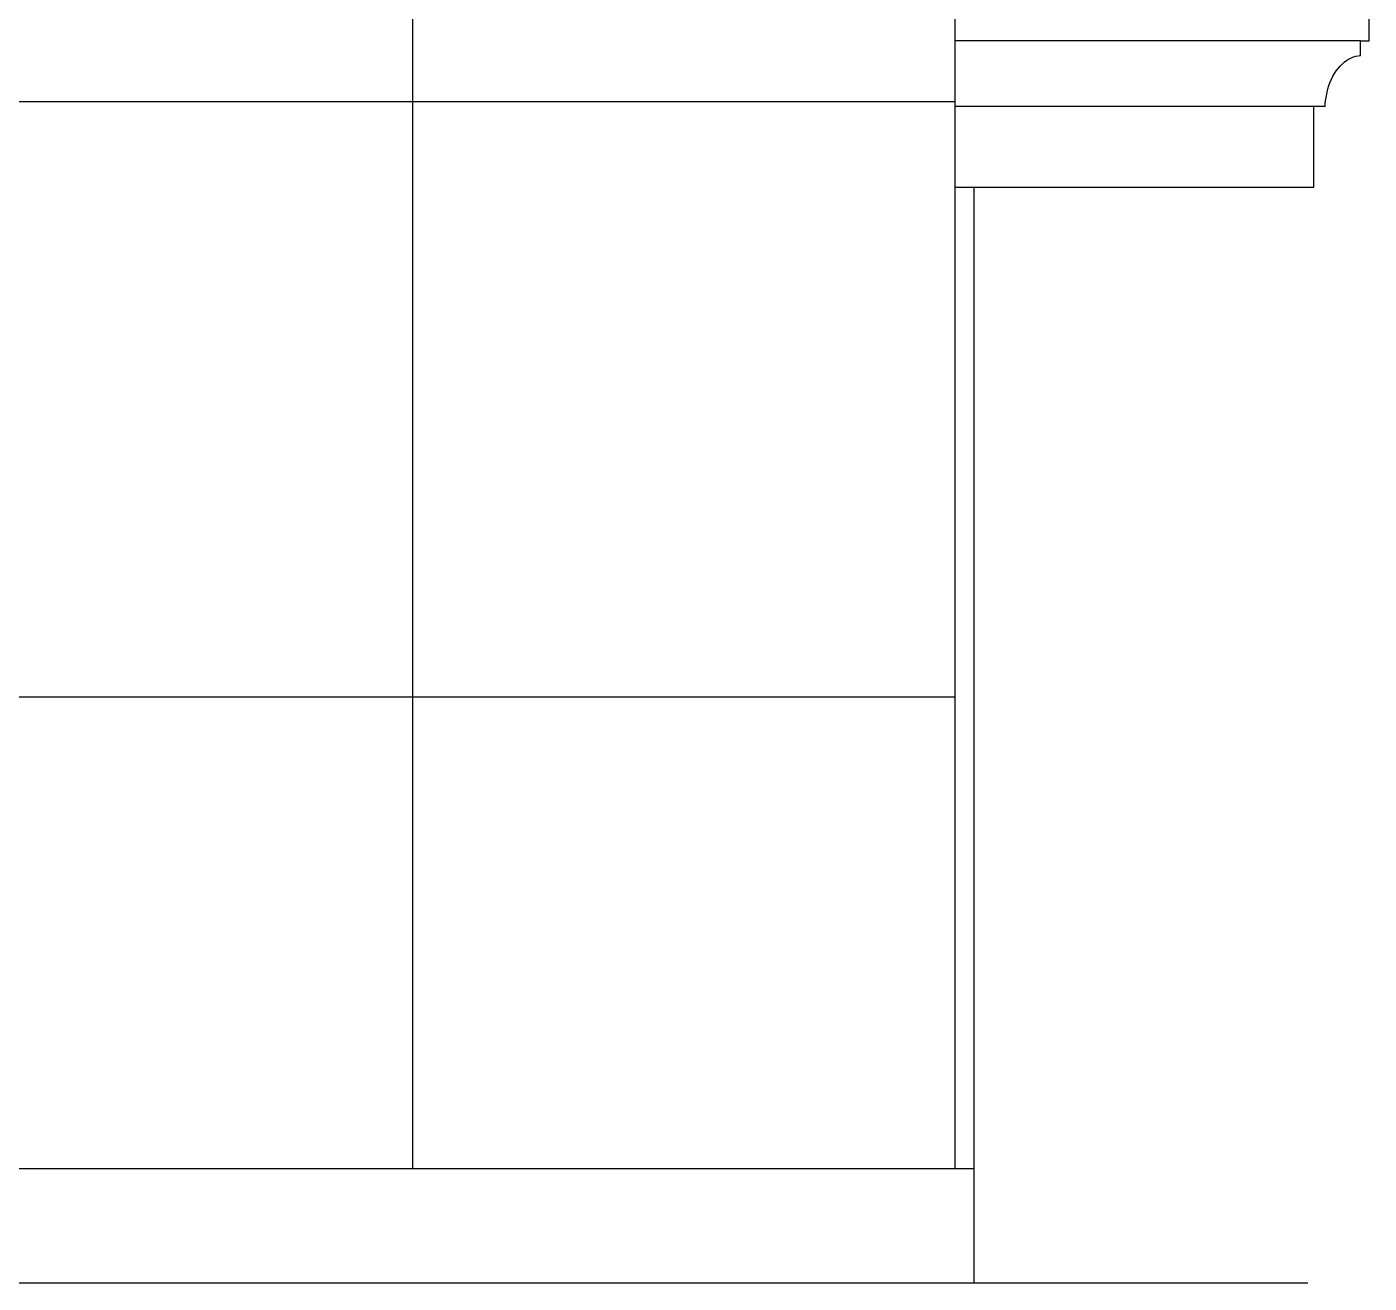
# Model space of a CAD drawing. Header units: inches. Extents: x -2812 to 9774, y -15726 to -746.
# Drawn here: x 2607.8 to 2748.6, y -9355.2 to -9223.3 of the extents above; entities that cross this region are included whole.
import ezdxf

# ---------------------------------------------------------------- set-up
doc = ezdxf.new("R2010")
doc.units = ezdxf.units.IN
doc.header["$LTSCALE"] = 17
doc.header["$MEASUREMENT"] = 0
doc.layers.add('OUTLINE', color=1, linetype='Continuous', lineweight=25)

msp = doc.modelspace()

# ---------------------------------------------------------------- hatches: boundary and pattern name
at = {"layer": 'OUTLINE'}
h = msp.add_hatch(dxfattribs=at)
h.set_pattern_fill('NET', color=256, scale=500)
h.set_pattern_definition([(0, (4398.21, -5793.66), (0, 62.5), []), (90, (4398.21, -5793.66), (-62.5, 4e-15), [])])
h.paths.add_polyline_path([(2536.17, -9081.16), (2536.17, -9027.29), (2536.17, -9007.16), (2560.17, -9007.16), (2560.17, -9004.16), (2560.17, -9003.16), (2565.17, -9003.16), (2565.17, -8970.16), (2394.71, -8970.16), (2394.71, -9343.16), (2705.17, -9343.16), (2705.17, -9124.16), (2705.17, -9081.16)])

# ---------------------------------------------------------------- linework, layer by layer
for p, q in [((2748.61, -9224.75), (2748.61, -9221.63)), ((2747.71, -9224.75), (2705.17, -9224.75)), ((2747.71, -9226.31), (2747.71, -9224.75)), ((2747.71, -9224.75), (2748.61, -9224.75)), ((2746.45, -9226.69), (2746.7, -9226.57)), ((2746.7, -9226.57), (2746.95, -9226.46)), ((2746.95, -9226.46), (2747.2, -9226.39)), ((2747.2, -9226.39), (2747.45, -9226.34)), ((2747.45, -9226.34), (2747.71, -9226.31)), ((2744.98, -9228.19), (2745.16, -9227.92)), ((2745.16, -9227.92), (2745.35, -9227.66)), ((2745.35, -9227.66), (2745.55, -9227.42)), ((2745.55, -9227.42), (2745.76, -9227.21)), ((2745.76, -9227.21), (2745.99, -9227.01)), ((2745.99, -9227.01), (2746.22, -9226.84)), ((2746.22, -9226.84), (2746.45, -9226.69)), ((2744.39, -9229.46), (2744.52, -9229.12)), ((2744.52, -9229.12), (2744.66, -9228.8)), ((2744.66, -9228.8), (2744.81, -9228.49)), ((2744.81, -9228.49), (2744.98, -9228.19)), ((2744.06, -9230.9), (2744.12, -9230.53)), ((2744.12, -9230.53), (2744.19, -9230.16)), ((2744.19, -9230.16), (2744.29, -9229.8)), ((2744.29, -9229.8), (2744.39, -9229.46)), ((2742.79, -9231.66), (2705.17, -9231.66)), ((2742.79, -9240.13), (2742.79, -9231.66)), ((2743.99, -9231.66), (2742.79, -9231.66)), ((2743.99, -9231.66), (2744.01, -9231.28)), ((2744.01, -9231.28), (2744.06, -9230.9)), ((2705.17, -9240.13), (2742.79, -9240.13))]:
    msp.add_line(p, q)
for p, q in [((2705.17, -9343.16), (2705.17, -9124.16)), ((2707.17, -9355.16), (2707.17, -9240.13)), ((2707.17, -9343.16), (2394.71, -9343.16)), ((2742.17, -9355.16), (2374.67, -9355.16))]:
    msp.add_line(p, q, dxfattribs=at)

doc.saveas('drawing.dxf')
